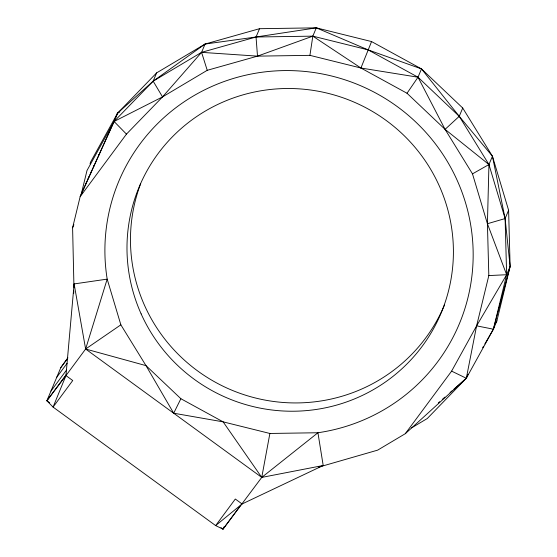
<?xml version="1.0" encoding="UTF-8"?>
<svg xmlns="http://www.w3.org/2000/svg" width="557" height="557" viewBox="0 0 557 557"><rect width="100%" height="100%" fill="white"/><g stroke="black" fill="none" stroke-linecap="round" stroke-linejoin="round"><path stroke-width="0.84" d="M411.658 427.832L427.233 418.558L466.32 378.252L476.604 325.852L488.823 275.576L487.417 223.733L488.949 164.531L492.437 156.239L462.728 108.023L421.503 68.915L371.561 41.566L316.313 27.85L259.527 28.699L205.067 44.052L156.642 72.87L117.562 113.182L90.478 162.24L90.074 163.911M73.698 293.462L73.816 290.865M73.963 287.398L72.598 227.771L80.152 196.67L82.269 191.636M49.587 402.739L46.879 400.762L65.963 375.585L72.737 380.522L53.075 407.083L65.963 375.585L74.116 283.931L107.181 279.12A184.583 181.603 22.8 0 1 260.133 72.507A184.583 181.603 22.8 0 1 470.888 226.142A184.583 181.603 22.8 0 1 317.936 432.747L261.748 477.412L223.002 529.15L215.65 525.592L53.075 407.083L46.879 400.762L60.831 367.571L67.919 357.796M119.804 111.853L117.562 113.182L115.786 117.137L117.562 113.182L153.154 81.169L201.578 52.351L257.501 56.139L309.922 55.352L312.825 36.149L316.313 27.85L368.073 49.865L421.503 68.915L459.24 116.322L492.437 156.239L508.604 210.261L510.121 266.427L496.886 320.888L493.398 329.187L466.32 378.252L405.308 433.687L377.653 450.14L318.312 467.246M269.88 433.464L261.748 477.412L323.192 465.499L317.936 432.747L269.88 433.464L223.134 421.858L173.687 413.217L145.997 365.629L120.855 324.828L107.181 279.12L85.625 349.023L65.963 375.585M317.845 28.651L316.313 27.85L256.039 36.999L205.067 44.052L153.154 81.169L114.074 121.475L81.315 193.899L86.989 170.539L114.074 121.475L117.562 113.182M492.437 156.239L505.115 218.56L510.121 266.427L493.398 329.187L484.82 344.01M309.922 55.352L360.922 68.017L371.561 41.566M72.598 227.771L73.886 224.701M156.642 72.87L153.154 81.169L162.533 96.911L126.46 134.119L80.152 196.67L114.074 121.475L162.533 96.911L207.232 70.307L257.501 56.139L312.825 36.149L368.073 49.865L418.015 77.207L459.24 116.322L488.949 164.531L505.115 218.56L506.633 274.719L493.398 329.187L476.604 325.852L451.609 371.136L405.308 433.687M205.067 44.052L201.578 52.351L162.533 96.911M259.527 28.699L256.039 36.999L257.501 56.139M220.969 527.667L223.002 529.15L223.942 526.915M421.503 68.915L418.015 77.207L407.021 93.256L445.078 129.356L488.949 164.531L472.496 173.861L487.417 223.733L506.633 274.719L476.604 325.852M462.728 108.023L459.24 116.322L445.078 129.356L472.496 173.861M508.604 210.261L505.115 218.56L487.417 223.733M510.121 266.427L506.633 274.719L488.823 275.576M466.634 377.493L467.908 374.478M81.315 193.899L82.025 192.318M85.583 184.402L86.293 182.821M88.069 178.867L89.134 176.492M90.554 173.324L91.264 171.744M93.395 166.996L94.105 165.408M98.373 155.911L99.083 154.331M173.687 413.217L180.879 398.721L145.997 365.629L85.625 349.023L74.116 283.931M496.057 322.399L496.886 320.888M482.675 347.714L483.532 346.231M60.831 367.571L67.557 358.485M56.765 377.256L67.112 363.275M50.952 391.084L66.471 370.113M46.879 400.762L66.548 374.2M223.002 529.15L240.081 506.083M438.345 402.864L439.647 401.722M442.251 399.432L444.848 397.141M450.056 392.56L452.006 390.847M453.955 389.127L466.32 378.252L451.609 371.136M242.086 503.974L215.65 525.592L235.312 499.03L242.086 503.974L323.192 465.499M120.855 324.828L85.625 349.023L261.748 477.412L223.134 421.858L180.879 398.721M207.232 70.307L201.578 52.351L256.039 36.999L312.825 36.149L360.922 68.017L418.015 77.207L445.078 129.356M360.922 68.017L407.021 93.256M114.074 121.475L126.46 134.119M444.486 305.013A163.605 160.966 22.8 0 1 234.065 391.091A163.605 160.966 22.8 0 1 140.67 183.664M141.13 313.863A163.605 160.966 22.8 0 0 422.29 346.155A163.605 160.966 22.8 0 0 307.172 89.58A163.605 160.966 22.8 0 0 141.13 313.863"/></g></svg>
